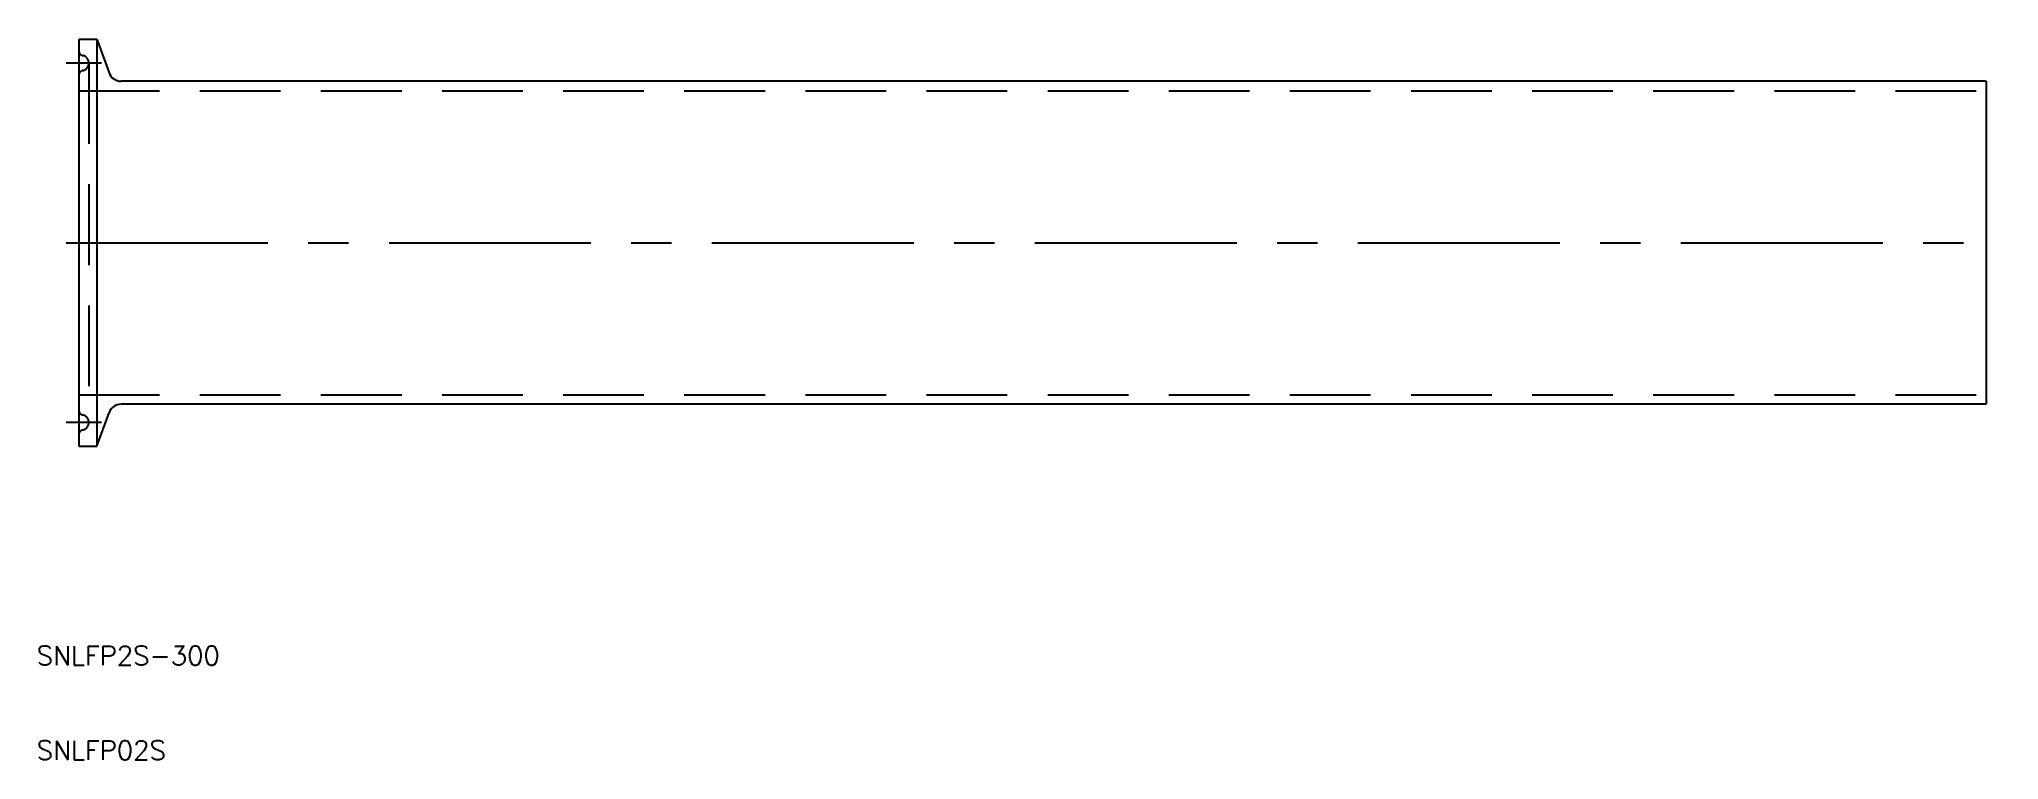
# Model space of a CAD drawing. Extents: x -6 to 302, y -81 to 32.
import ezdxf

# ---------------------------------------------------------------- set-up
doc = ezdxf.new("R2010")
doc.units = 0
doc.linetypes.add('CENTER', pattern=[50.8, 31.75, -6.35, 6.35, -6.35])
doc.linetypes.add('DASHED', pattern=[19.05, 12.7, -6.35])
doc.layers.get('0').update_dxf_attribs({"linetype": 'CONTINUOUS'})
doc.layers.add('CENTER', color=1, linetype='CENTER')
doc.styles.get("Standard").update_dxf_attribs({"font": 'txt.shx', "height": 3, "bigfont": 'bigfont.shx'})

msp = doc.modelspace()

# ---------------------------------------------------------------- linework, layer by layer
at = {"color": 7, "linetype": 'CONTINUOUS'}
for p, q in [((0, 32), (0, -32)), ((0, 32), (2.85, 32)), ((2.85, 32), (2.85, -32)), ((2.85, 32), (4.77, 26.72)), ((300, 25.4), (6.65, 25.4)), ((300, 25.4), (300, -25.4)), ((2.85, -32), (4.77, -26.72)), ((300, -25.4), (6.65, -25.4)), ((0, -32), (2.85, -32))]:
    msp.add_line(p, q, dxfattribs=at)
at = {"color": 3, "linetype": 'DASHED'}
for p, q in [((1.6, 28.25), (1.6, -28.25)), ((0, 23.9), (300, 23.9)), ((0, -23.9), (300, -23.9))]:
    msp.add_line(p, q, dxfattribs=at)
for centre, radius, start, end in [((0.8, 30.21), 0.8, 180, 258.463), ((0.4, 28.25), 1.2, 281.537, 78.463), ((0.8, 26.29), 0.8, 101.537, 180), ((0.8, -26.29), 0.8, 180, 258.463), ((0.4, -28.25), 1.2, 281.537, 78.463), ((0.8, -30.21), 0.8, 101.537, 180)]:
    msp.add_arc(centre, radius, start, end, dxfattribs=at)
at = {"color": 7, "linetype": 'CONTINUOUS'}
for centre, start, end in [((6.65, 27.4), 200, 270), ((6.65, -27.4), 90, 160)]:
    msp.add_arc(centre, 2, start, end, dxfattribs=at)
at = {"layer": 'CENTER', "color": 1, "linetype": 'CENTER'}
for p, q in [((3.6, 28.25), (-2, 28.25)), ((-2, 0), (302, 0)), ((3.6, -28.25), (-2, -28.25))]:
    msp.add_line(p, q, dxfattribs=at)

# ---------------------------------------------------------------- texts
at = {"color": 7, "linetype": 'CONTINUOUS'}
for s, p in [('SNLFP2S-300', (-6.61, -66.41)), ('SNLFP02S', (-6.61, -81.29))]:
    msp.add_text(s, height=3, dxfattribs=at).set_placement(p)

doc.saveas('drawing.dxf')
